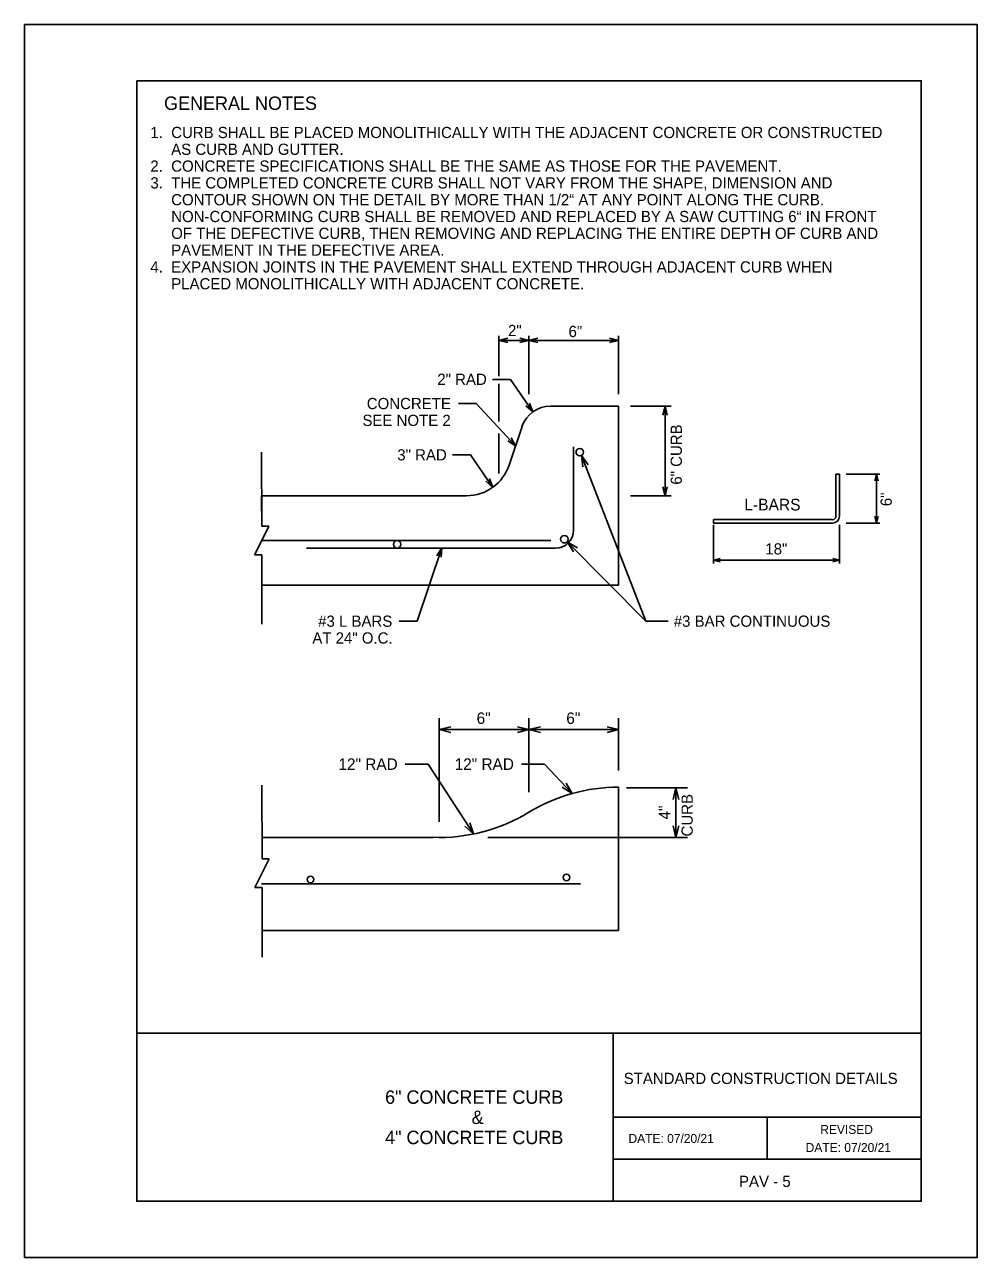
# Model space of a CAD drawing. Extents: x 2082779.5 to 2082788, y 13331272.2 to 13331283.2.
import ezdxf

# ---------------------------------------------------------------- set-up
doc = ezdxf.new("R2010")
doc.units = 0
for name, color, linetype in [('det white', 7, 'Continuous'), ('Detail Label', 7, 'Continuous'), ('Detail Label Universal', 7, 'Continuous'), ('Level 5', 7, 'Continuous'), ('Level 60', 7, 'Continuous'), ('Non-Print', 7, 'Continuous'), ('Sheet Title Block', 7, 'Continuous'), ('sht title 1', 7, 'Continuous')]:
    doc.layers.add(name, color=color, linetype=linetype)

msp = doc.modelspace()

# ---------------------------------------------------------------- linework, layer by layer
at = {"layer": 'det white'}
for p, q in [((2082784.841, 13331279.807), (2082784.234, 13331279.807)), ((2082784.841, 13331278.209), (2082784.841, 13331279.807)), ((2082783.981, 13331279.624), (2082783.866, 13331279.28)), ((2082781.658, 13331279.007), (2082781.659, 13331278.737)), ((2082783.486, 13331279.007), (2082781.659, 13331279.007)), ((2082781.659, 13331278.737), (2082781.723, 13331278.737)), ((2082781.595, 13331278.481), (2082781.659, 13331278.481)), ((2082781.659, 13331278.481), (2082781.66, 13331278.209)), ((2082781.66, 13331278.209), (2082784.841, 13331278.209)), ((2082783.184, 13331275.959), (2082781.661, 13331275.959)), ((2082781.661, 13331275.959), (2082781.661, 13331275.767)), ((2082781.726, 13331275.767), (2082781.598, 13331275.511)), ((2082781.661, 13331275.767), (2082781.726, 13331275.767)), ((2082781.598, 13331275.511), (2082781.662, 13331275.511)), ((2082781.662, 13331275.511), (2082781.663, 13331275.127)), ((2082781.663, 13331275.127), (2082784.843, 13331275.127))]:
    msp.add_line(p, q, dxfattribs=at)
for points in [[(2082781.659, 13331279.007), (2082781.658, 13331279.007)], [(2082781.723, 13331278.737), (2082781.659, 13331278.609), (2082781.595, 13331278.481)], [(2082781.66, 13331278.209), (2082781.66, 13331278.209)], [(2082784.843, 13331275.127), (2082784.843, 13331275.959), (2082784.843, 13331276.407)]]:
    msp.add_lwpolyline(points, dxfattribs=at)
for centre in [(2082782.094, 13331275.582), (2082784.378, 13331275.601)]:
    msp.add_circle(centre, 0.0299, dxfattribs=at)
for centre, start, end in [((2082784.843, 13331274.871), 90, 121.3797), ((2082783.243, 13331277.494), 267.8003, 301.3797)]:
    msp.add_arc(centre, 1.536, start, end, dxfattribs=at)
for centre, major_axis in [((2082784.234, 13331279.54), (-0.267, 0)), ((2082783.486, 13331279.407), (0.4, 0))]:
    msp.add_ellipse(centre, major_axis=major_axis, ratio=0.999977, start_param=4.712389, end_param=5.961435, dxfattribs=at)
for centre in [(2082784.496, 13331279.396), (2082784.359, 13331278.619), (2082782.867, 13331278.574)]:
    msp.add_ellipse(centre, major_axis=(0.0333, 0), ratio=0.999977, dxfattribs=at)
at = {"layer": 'Detail Label'}
for p in [(2082784.511, 13331279.367), (2082784.387, 13331278.594), (2082785.286, 13331277.888)]:
    msp.add_line(p, (2082785.086, 13331277.888), dxfattribs=at)
for points in [[(2082784.524, 13331279.265), (2082784.511, 13331279.367), (2082784.571, 13331279.283)], [(2082784.44, 13331278.506), (2082784.387, 13331278.594), (2082784.475, 13331278.541)]]:
    msp.add_lwpolyline(points, dxfattribs=at)
at = {"layer": 'Detail Label Universal'}
for p, q in [((2082783.775, 13331280.075), (2082783.775, 13331280.434)), ((2082784.041, 13331280.394), (2082783.775, 13331280.394)), ((2082784.041, 13331279.914), (2082784.041, 13331280.434)), ((2082784.841, 13331280.394), (2082784.041, 13331280.394)), ((2082784.841, 13331279.914), (2082784.841, 13331280.434)), ((2082783.719, 13331280.046), (2082783.879, 13331280.046)), ((2082783.775, 13331279.669), (2082783.775, 13331280.006)), ((2082784.078, 13331279.756), (2082783.879, 13331280.046)), ((2082783.413, 13331279.83), (2082783.573, 13331279.83)), ((2082783.923, 13331279.452), (2082783.573, 13331279.83)), ((2082784.948, 13331279.807), (2082785.312, 13331279.807)), ((2082785.257, 13331279.807), (2082785.257, 13331279.007)), ((2082783.775, 13331279.205), (2082783.775, 13331279.563)), ((2082781.658, 13331279.397), (2082781.659, 13331278.737)), ((2082783.362, 13331279.372), (2082783.522, 13331279.372)), ((2082783.72, 13331279.082), (2082783.522, 13331279.372)), ((2082786.873, 13331279.2), (2082787.173, 13331279.2)), ((2082787.143, 13331278.763), (2082787.143, 13331279.2)), ((2082784.948, 13331279.007), (2082785.312, 13331279.007)), ((2082781.723, 13331278.737), (2082781.595, 13331278.481)), ((2082781.659, 13331278.737), (2082781.723, 13331278.737)), ((2082785.688, 13331278.748), (2082785.688, 13331278.403)), ((2082786.813, 13331278.748), (2082786.813, 13331278.403)), ((2082786.873, 13331278.763), (2082787.173, 13331278.763)), ((2082783.266, 13331278.541), (2082783.046, 13331277.888)), ((2082781.595, 13331278.481), (2082781.659, 13331278.481)), ((2082781.659, 13331278.481), (2082781.66, 13331277.862)), ((2082785.688, 13331278.433), (2082786.813, 13331278.433)), ((2082782.886, 13331277.888), (2082783.046, 13331277.888)), ((2082783.243, 13331277.022), (2082783.243, 13331276.097)), ((2082784.043, 13331277.022), (2082784.043, 13331276.362)), ((2082784.843, 13331277.022), (2082784.843, 13331276.555)), ((2082784.043, 13331276.92), (2082783.243, 13331276.92)), ((2082784.843, 13331276.92), (2082784.043, 13331276.92)), ((2082782.939, 13331276.612), (2082783.143, 13331276.612)), ((2082783.549, 13331275.989), (2082783.143, 13331276.612)), ((2082783.976, 13331276.612), (2082784.181, 13331276.612)), ((2082784.428, 13331276.35), (2082784.181, 13331276.612)), ((2082781.66, 13331276.426), (2082781.661, 13331275.767)), ((2082785.457, 13331276.4), (2082784.914, 13331276.4)), ((2082785.354, 13331275.959), (2082785.354, 13331276.4)), ((2082785.457, 13331275.959), (2082783.677, 13331275.959)), ((2082781.726, 13331275.767), (2082781.598, 13331275.511)), ((2082781.661, 13331275.767), (2082781.726, 13331275.767)), ((2082781.598, 13331275.511), (2082781.662, 13331275.511)), ((2082781.662, 13331275.511), (2082781.663, 13331274.891))]:
    msp.add_line(p, q, dxfattribs=at)
for points in [[(2082783.855, 13331280.374), (2082783.775, 13331280.394), (2082783.855, 13331280.414)], [(2082783.961, 13331280.414), (2082784.041, 13331280.394), (2082783.961, 13331280.374)], [(2082784.121, 13331280.374), (2082784.041, 13331280.394), (2082784.121, 13331280.414)], [(2082784.761, 13331280.414), (2082784.841, 13331280.394), (2082784.761, 13331280.374)], [(2082784.049, 13331279.834), (2082784.078, 13331279.756), (2082784.016, 13331279.811)], [(2082785.237, 13331279.727), (2082785.257, 13331279.807), (2082785.277, 13331279.727)], [(2082783.884, 13331279.525), (2082783.923, 13331279.452), (2082783.854, 13331279.497)], [(2082787.158, 13331279.14), (2082787.143, 13331279.2), (2082787.128, 13331279.14)], [(2082783.691, 13331279.16), (2082783.72, 13331279.082), (2082783.659, 13331279.137)], [(2082785.277, 13331279.087), (2082785.257, 13331279.007), (2082785.237, 13331279.087)], [(2082787.128, 13331278.823), (2082787.143, 13331278.763), (2082787.158, 13331278.823)], [(2082783.221, 13331278.472), (2082783.266, 13331278.541), (2082783.259, 13331278.459)], [(2082785.748, 13331278.448), (2082785.688, 13331278.433), (2082785.748, 13331278.418)], [(2082786.753, 13331278.418), (2082786.813, 13331278.433), (2082786.753, 13331278.448)], [(2082783.346, 13331276.894), (2082783.243, 13331276.92), (2082783.346, 13331276.945)], [(2082783.941, 13331276.945), (2082784.043, 13331276.92), (2082783.941, 13331276.894)], [(2082784.146, 13331276.894), (2082784.043, 13331276.92), (2082784.146, 13331276.945)], [(2082784.741, 13331276.945), (2082784.843, 13331276.92), (2082784.741, 13331276.894)], [(2082784.376, 13331276.442), (2082784.428, 13331276.35), (2082784.339, 13331276.407)], [(2082785.329, 13331276.298), (2082785.354, 13331276.4), (2082785.38, 13331276.298)], [(2082783.515, 13331276.088), (2082783.549, 13331275.989), (2082783.472, 13331276.06)], [(2082785.38, 13331276.061), (2082785.354, 13331275.959), (2082785.329, 13331276.061)]]:
    msp.add_lwpolyline(points, dxfattribs=at)
at = {"layer": 'Level 5'}
for p, q in [((2082784.843, 13331276.407), (2082784.843, 13331275.127)), ((2082783.184, 13331275.959), (2082781.661, 13331275.959)), ((2082784.843, 13331275.127), (2082781.663, 13331275.127))]:
    msp.add_line(p, q, dxfattribs=at)
for centre, start, end in [((2082784.843, 13331274.871), 90, 121.3797), ((2082783.243, 13331277.494), 267.8003, 301.3797)]:
    msp.add_arc(centre, 1.536, start, end, dxfattribs=at)
at = {"layer": 'Level 60'}
for p, q in [((2082784.234, 13331279.807), (2082784.841, 13331279.807)), ((2082784.841, 13331279.807), (2082784.841, 13331278.209)), ((2082783.866, 13331279.28), (2082783.981, 13331279.625)), ((2082784.441, 13331279.443), (2082784.441, 13331278.699)), ((2082786.782, 13331278.825), (2082786.782, 13331279.2)), ((2082786.782, 13331279.2), (2082786.813, 13331279.2)), ((2082786.813, 13331278.825), (2082786.813, 13331279.2)), ((2082781.659, 13331279.007), (2082783.486, 13331279.007)), ((2082783.486, 13331279.007), (2082783.486, 13331279.007)), ((2082785.688, 13331278.794), (2082786.751, 13331278.794)), ((2082785.688, 13331278.794), (2082785.688, 13331278.763)), ((2082785.688, 13331278.763), (2082786.751, 13331278.763)), ((2082781.659, 13331278.609), (2082784.239, 13331278.609)), ((2082784.281, 13331278.539), (2082782.059, 13331278.539)), ((2082781.66, 13331278.209), (2082784.841, 13331278.209)), ((2082784.502, 13331275.543), (2082781.658, 13331275.543))]:
    msp.add_line(p, q, dxfattribs=at)
for centre in [(2082782.094, 13331275.582), (2082784.378, 13331275.601)]:
    msp.add_circle(centre, 0.0299, dxfattribs=at)
for centre, radius in [((2082786.751, 13331278.825), 0.0625), ((2082786.751, 13331278.825), 0.0313), ((2082784.281, 13331278.699), 0.16)]:
    msp.add_arc(centre, radius, 270, 360, dxfattribs=at)
for centre, major_axis in [((2082784.234, 13331279.54), (-0.267, 0)), ((2082783.486, 13331279.407), (0.4, 0))]:
    msp.add_ellipse(centre, major_axis=major_axis, ratio=0.999977, start_param=4.712389, end_param=5.961435, dxfattribs=at)
for centre in [(2082784.496, 13331279.396), (2082784.359, 13331278.619), (2082782.867, 13331278.574)]:
    msp.add_ellipse(centre, major_axis=(0.0333, 0), ratio=0.999977, dxfattribs=at)
at = {"layer": 'Non-Print'}
msp.add_lwpolyline([(2082779.543, 13331272.211), (2082788.043, 13331272.211), (2082788.043, 13331283.211), (2082779.543, 13331283.211)], close=True, dxfattribs=at)
at = {"layer": 'Sheet Title Block'}
for p, q in [((2082784.793, 13331274.211), (2082784.793, 13331272.711)), ((2082784.793, 13331273.461), (2082787.543, 13331273.461)), ((2082786.168, 13331273.461), (2082786.168, 13331273.086)), ((2082784.793, 13331273.086), (2082787.543, 13331273.086))]:
    msp.add_line(p, q, dxfattribs=at)
for points in [[(2082780.543, 13331282.711), (2082787.543, 13331282.711), (2082787.543, 13331274.211), (2082780.543, 13331274.211)], [(2082780.543, 13331274.211), (2082787.543, 13331274.211), (2082787.543, 13331272.711), (2082780.543, 13331272.711)]]:
    msp.add_lwpolyline(points, close=True, dxfattribs=at)

# ---------------------------------------------------------------- texts
at = {"layer": 'Detail Label'}
msp.add_text('#3 BAR CONTINUOUS', height=0.1, dxfattribs=at).set_placement((2082785.335, 13331277.838))
at = {"layer": 'Detail Label Universal'}
for s, height, p in [('1.  CURB SHALL BE PLACED MONOLITHICALLY WITH THE ADJACENT CONCRETE OR CONSTRUCTED', 0.1, (2082780.665, 13331282.199)), ('     AS CURB AND GUTTER.  ', 0.1, (2082780.665, 13331282.049)), ('2.  CONCRETE SPECIFICATIONS SHALL BE THE SAME AS THOSE FOR THE PAVEMENT.', 0.1, (2082780.665, 13331281.899)), ('3.  THE COMPLETED CONCRETE CURB SHALL NOT VARY FROM THE SHAPE, DIMENSION AND', 0.1, (2082780.665, 13331281.749)), ('     CONTOUR SHOWN ON THE DETAIL BY MORE THAN 1/2“ AT ANY POINT ALONG THE CURB.', 0.1, (2082780.665, 13331281.599)), ('     NON-CONFORMING CURB SHALL BE REMOVED AND REPLACED BY A SAW CUTTING 6“ IN FRONT', 0.1, (2082780.665, 13331281.449)), ('     OF THE DEFECTIVE CURB, THEN REMOVING AND REPLACING THE ENTIRE DEPTH OF CURB AND', 0.1, (2082780.665, 13331281.299)), ('     PAVEMENT IN THE DEFECTIVE AREA. ', 0.1, (2082780.665, 13331281.149)), ('4.  EXPANSION JOINTS IN THE PAVEMENT SHALL EXTEND THROUGH ADJACENT CURB WHEN', 0.1, (2082780.665, 13331280.999)), ('     PLACED MONOLITHICALLY WITH ADJACENT CONCRETE.  ', 0.1, (2082780.665, 13331280.849)), ('2" RAD', 0.1, (2082783.225, 13331279.996)), ('CONCRETE', 0.1, (2082782.596, 13331279.78)), ('SEE NOTE 2', 0.1, (2082782.557, 13331279.63)), ('3" RAD', 0.1, (2082782.868, 13331279.322)), ('#3 L BARS', 0.1, (2082782.162, 13331277.838)), ('AT 24" O.C.', 0.1, (2082782.11, 13331277.688)), ('6"', 0.1025, (2082783.576, 13331276.971)), ('6"', 0.1025, (2082784.376, 13331276.971)), ('12" RAD', 0.1025, (2082782.343, 13331276.561)), ('12" RAD', 0.1025, (2082783.38, 13331276.561))]:
    msp.add_text(s, height=height, dxfattribs=at).set_placement(p)
for s, height, rotation, p in [('2"', 0.1, 360, (2082783.856, 13331280.432)), ('6"', 0.1, 360, (2082784.396, 13331280.423)), ('6" CURB', 0.1, 90, (2082785.407, 13331279.106)), ('6" ', 0.1, 90, (2082787.28, 13331278.914)), ('18"', 0.1, 0, (2082786.152, 13331278.483)), ('CURB', 0.1, 90, (2082785.504, 13331275.967)), ('4"', 0.1025, 90, (2082785.303, 13331276.118))]:
    msp.add_text(s, height=height, rotation=rotation, dxfattribs=at).set_placement(p)
at = {"layer": 'Level 60'}
msp.add_text('L-BARS', height=0.104, rotation=360, dxfattribs=at).set_placement((2082785.964, 13331278.876))
at = {"layer": 'Sheet Title Block'}
for s, height, p in [('STANDARD CONSTRUCTION DETAILS', 0.1, (2082784.888, 13331273.758)), ('6" CONCRETE CURB', 0.12, (2082782.759, 13331273.581)), ('&', 0.12, (2082783.531, 13331273.401)), ('4" CONCRETE CURB', 0.12, (2082782.759, 13331273.221)), ('REVISED', 0.08, (2082786.642, 13331273.312)), ('DATE: 07/20/21', 0.08, (2082784.931, 13331273.232)), (' DATE: 07/20/21', 0.08, (2082786.482, 13331273.151)), ('PAV - 5', 0.1, (2082785.917, 13331272.839))]:
    msp.add_text(s, height=height, dxfattribs=at).set_placement(p)
at = {"layer": 'sht title 1'}
msp.add_text('GENERAL NOTES', height=0.12, dxfattribs=at).set_placement((2082780.787, 13331282.45))

doc.saveas('drawing.dxf')
